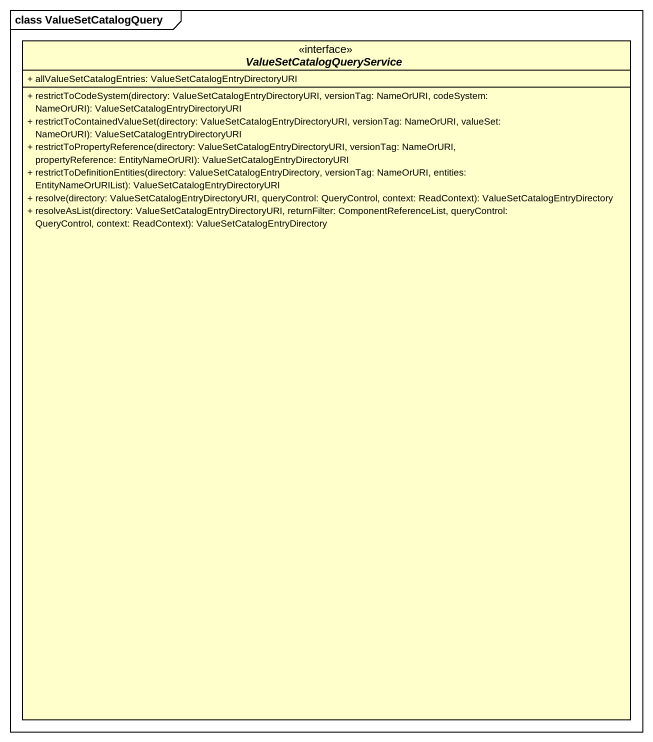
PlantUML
@startuml
mainframe class ValueSetCatalogQuery
hide circle
hide empty members
skinparam classAttributeIconSize 0
interface ValueSetCatalogQueryService <<interface>> {
  + allValueSetCatalogEntries: ValueSetCatalogEntryDirectoryURI
  + restrictToCodeSystem(directory: ValueSetCatalogEntryDirectoryURI, versionTag: NameOrURI, codeSystem: NameOrURI): ValueSetCatalogEntryDirectoryURI
  + restrictToContainedValueSet(directory: ValueSetCatalogEntryDirectoryURI, versionTag: NameOrURI, valueSet: NameOrURI): ValueSetCatalogEntryDirectoryURI
  + restrictToPropertyReference(directory: ValueSetCatalogEntryDirectoryURI, versionTag: NameOrURI, propertyReference: EntityNameOrURI): ValueSetCatalogEntryDirectoryURI
  + restrictToDefinitionEntities(directory: ValueSetCatalogEntryDirectory, versionTag: NameOrURI, entities: EntityNameOrURIList): ValueSetCatalogEntryDirectoryURI
  + resolve(directory: ValueSetCatalogEntryDirectoryURI, queryControl: QueryControl, context: ReadContext): ValueSetCatalogEntryDirectory
  + resolveAsList(directory: ValueSetCatalogEntryDirectoryURI, returnFilter: ComponentReferenceList, queryControl: QueryControl, context: ReadContext): ValueSetCatalogEntryDirectory
}
@enduml
